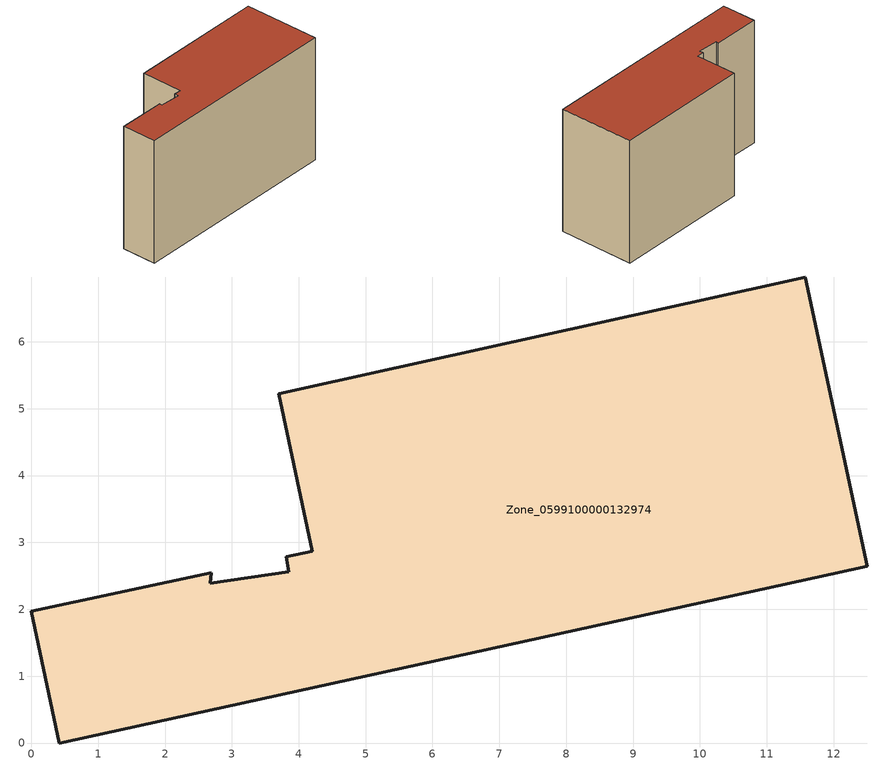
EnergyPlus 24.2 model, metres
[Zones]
Zone_0599100000132974
 floor ground (C_G): 2.69,2.55 2.67,2.39 3.85,2.56 3.81,2.79 4.2,2.87 3.7,5.22 11.57,6.97 12.5,2.64 0.42,0 0,1.97 z0
 wall outside (C_F): 3.81,2.79 3.85,2.56 2.67,2.39 2.69,2.55 0,1.97 0.42,0 12.5,2.64 11.57,6.97 3.7,5.22 4.2,2.87 3.81,2.79 z0:7.32
 roof outside (C_R): 2.67,2.39 2.69,2.55 0,1.97 0.42,0 12.5,2.64 11.57,6.97 3.7,5.22 4.2,2.87 3.81,2.79 3.85,2.56 z7.32
[BUILDING]
Pand.0599100000132974: North Axis=0; Terrain=City; Loads Convergence Tolerance Value=0.04; Temperature Convergence Tolerance Value=0.4; Solar Distribution=FullExterior; Maximum Number of Warmup Days=25; Minimum Number of Warmup Days=1
[Site:Location]
Rotterdam.The.Hague.AP_ZH_NLD Design_Conditions: Latitude=51.96; Longitude=4.45; Time Zone=1; Elevation=-4.5
[SITE:GROUNDTEMPERATURE:BUILDINGSURFACE]
18, 18, 18, 18, 18, 18, 18, 18, 18, 18, 18, 18
[MATERIAL] Thermal Absorptance=0.9; Solar Absorptance=0.7; Visible Absorptance=0.7
Name | Roughness | Thickness | Conductivity | Density | Specific Heat
G.TI.1946 | MediumSmooth | 0.15 | 1 | 540 | 1210
F.TI.1946 | Rough | 0.3 | 0.857143 | 1920 | 840
R.TI.1946 | MediumRough | 0.2 | 0.1 | 1500 | 1000
[CONSTRUCTION]
C_G: G.TI.1946
C_F: F.TI.1946
C_R: R.TI.1946
[ZONE]
Zone_0599100000132974: Type=1; Multiplier=1; Ceiling Height=Autocalculate; Volume=Autocalculate; Floor Area=autocalculate; Part of Total Floor Area=Yes
[ZONEINFILTRATION:DESIGNFLOWRATE]
Infil_Zone_0599100000132974: Zone or ZoneList or Space or SpaceList=Zone_0599100000132974; Schedule=AlwaysOn; Design Flow Rate Calculation Method=Flow/Area; Flow Rate per Floor Area=0.003; Constant Term Coefficient=1; Temperature Term Coefficient=0; Velocity Term Coefficient=0; Velocity Squared Term Coefficient=0
[HVACTEMPLATE:ZONE:IDEALLOADSAIRSYSTEM]
Zone_0599100000132974: Maximum Heating Supply Air Temperature=50; Minimum Cooling Supply Air Temperature=13; Maximum Heating Supply Air Humidity Ratio=0.0156; Minimum Cooling Supply Air Humidity Ratio=0.0077; Heating Limit=NoLimit; Cooling Limit=NoLimit; Dehumidification Control Type=ConstantSensibleHeatRatio; Cooling Sensible Heat Ratio=0.7; Dehumidification Setpoint=60; Humidification Control Type=None; Humidification Setpoint=30; Outdoor Air Method=None; Outdoor Air Flow Rate per Person=0.00944; Outdoor Air Flow Rate per Zone Floor Area=0; Outdoor Air Flow Rate per Zone=0; Demand Controlled Ventilation Type=None; Outdoor Air Economizer Type=NoEconomizer; Heat Recovery Type=None; Sensible Heat Recovery Effectiveness=0.7; Latent Heat Recovery Effectiveness=0.65
[ZONECONTROL:THERMOSTAT]
ThermostatControl_Zone_0599100000132974: Zone or ZoneList=Zone_0599100000132974; Control Type Schedule=DualSetpointControlType; Control 1=Thermostat_Zone_0599100000132974; Temperature Difference Between Cutout And Setpoint=0
[THERMOSTATSETPOINT:DUALSETPOINT]
Thermostat_Zone_0599100000132974: Heating Setpoint Temperature Schedule=HeatingSetpoint_Zone_0599100000132974; Cooling Setpoint Temperature Schedule=CoolingSetpoint_Zone_0599100000132974
[SCHEDULE:COMPACT]
HeatingSetpoint_Zone_0599100000132974: Through: 12/31, For: AllDays, Until: 24:00, 21
CoolingSetpoint_Zone_0599100000132974: Through: 12/31, For: AllDays, Until: 24:00, 24
DualSetpointControlType: Through: 12/31, For: AllDays, Until: 24:00, 4
AlwaysOn: Through: 12/31, For: AllDays, Until: 24:00, 1
